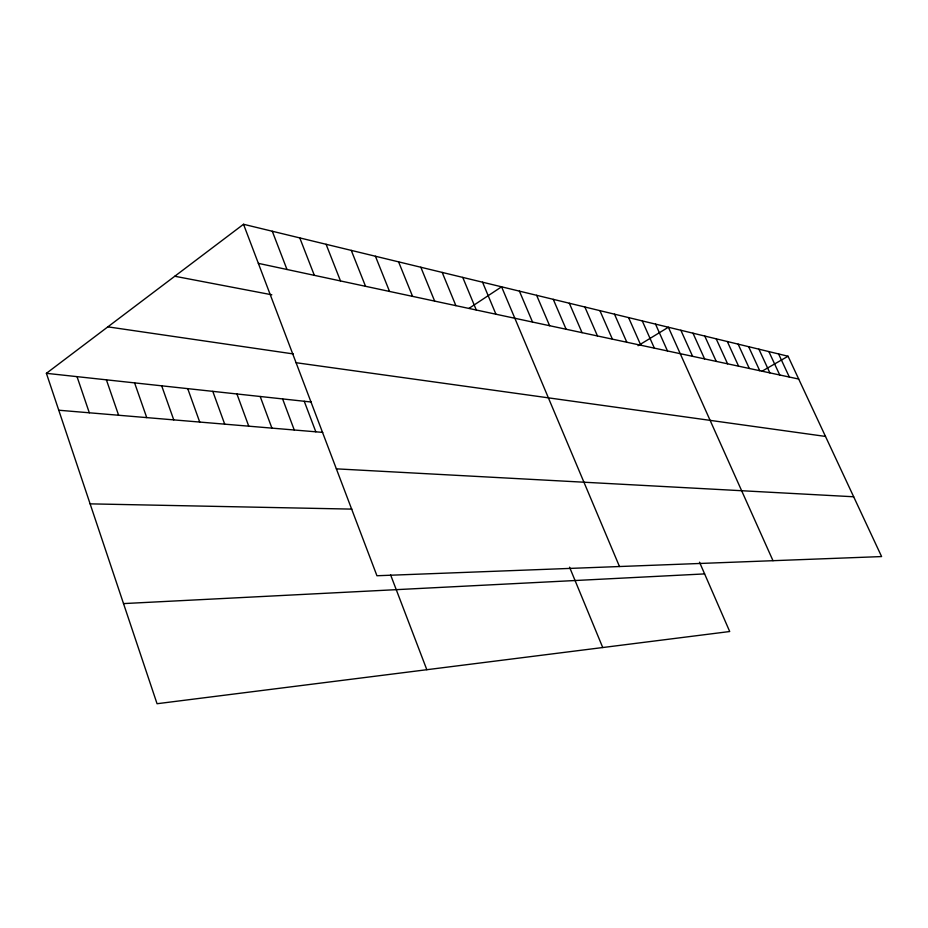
<?xml version="1.0" encoding="UTF-8"?>
<svg xmlns="http://www.w3.org/2000/svg" width="928" height="928" viewBox="0 0 928 928"><rect width="100%" height="100%" fill="white"/><g stroke="black" fill="none" stroke-linecap="round" stroke-linejoin="round"><path stroke-width="1.39" d="M699.515 562.182L729.71 631.527L157.052 703.726L46.4 373.323L243.519 224.274L788.046 356.236L881.6 556.568L376.942 575.743L243.519 224.274M469.058 308.328L501.584 286.81L619.486 566.532M638.058 345.715L668.38 327.236L773.001 560.698M761.714 371.386L788.046 356.236M123.517 603.594L704.619 573.91M90.12 503.858L351.874 509.112M336.365 468.849L853.679 496.77M58.754 410.222L322.735 432.39M46.4 373.323L311.216 402.021M296.067 362.709L825.491 436.427M107.868 326.853L293.329 353.939M174.789 276.254L271.823 294.791M258.355 263.355L798.695 379.042M778.58 353.939L789.334 377.046M768.871 351.584L779.729 374.982M758.895 349.172L769.857 372.87M748.652 346.689L759.719 370.701M738.131 344.137L749.302 368.474M727.32 341.516L738.595 366.177M716.196 338.824L727.587 363.822M704.758 336.052L716.254 361.398M692.984 333.198L704.596 358.904M680.862 330.264L692.601 356.329M655.516 324.116L667.487 350.958M642.269 320.902L654.356 348.139M628.592 317.596L640.807 345.239M614.487 314.174L626.818 342.246M599.917 310.648L612.387 339.149M584.872 306.994L597.47 335.959M569.328 303.236L582.053 332.665M553.262 299.338L566.115 329.243M536.628 295.301L549.62 325.716M519.413 291.137L532.533 322.062M482.537 282.193L495.935 314.221M462.747 277.402L476.296 310.01M569.56 567.194L602.736 647.535M442.192 272.426L455.88 305.648M420.825 267.241L434.652 301.101M398.588 261.858L412.566 296.368M375.422 256.244L389.54 291.438M351.271 250.386L365.539 286.3M326.088 244.284L340.495 280.94M299.779 237.916L314.337 275.338M272.287 231.246L286.984 269.48M390.572 574.803L426.822 669.714M304.245 401.267L315.81 431.798M282.611 398.924L294.257 429.989M260.188 396.488L271.916 428.121M236.93 393.971L248.75 426.172M212.79 391.361L224.704 424.154M187.723 388.635L199.717 422.054M161.681 385.816L173.756 419.885M134.595 382.881L146.74 417.612M106.395 379.83L118.622 415.257M77.024 376.64L89.32 412.798"/></g></svg>
